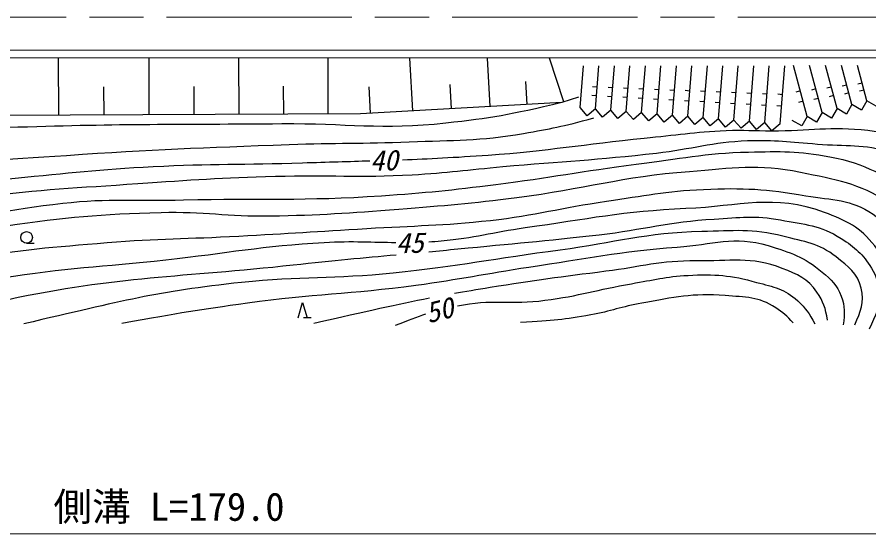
# Model space of a CAD drawing. Units: millimetres, scale not verified. Extents: x 39998 to 679975, y 19999 to 379986.
# Drawn here: x 395462 to 450660, y 244017 to 277484 of the extents above; entities that cross this region are included whole.
import ezdxf
from ezdxf.enums import TextEntityAlignment as Align

# ---------------------------------------------------------------- set-up
doc = ezdxf.new("R2010")
doc.units = ezdxf.units.MM
doc.header["$LTSCALE"] = 999.963
doc.linetypes.add('CHAIN', pattern=[18.5, 12, -1.5, 3.5, -1.5])
for name, color, linetype, lineweight in [('M-BGD', 7, 'Continuous', 25), ('M-BMK', 2, 'CHAIN', 13), ('M-STR-HTXT', 7, 'Continuous', 13)]:
    doc.layers.add(name, color=color, linetype=linetype, lineweight=lineweight)
doc.styles.add('ＭＳ ゴシック', font='')
doc.styles.get('ＭＳ ゴシック').set_extended_font_data('MS Gothic')

msp = doc.modelspace()

# ---------------------------------------------------------------- linework, layer by layer
at = {"layer": 'M-BGD'}
for p, q in [((459215.9, 275339.6), (351400.5, 275300)), ((459216, 274839.6), (351400.5, 274800)), ((398169.7, 271125.7), (398151.2, 274817.2)), ((404032.6, 271155), (404014.3, 274819.3)), ((409852.4, 271184.1), (409834.2, 274821.5)), ((415629.4, 271213), (415611.3, 274823.6)), ((421098.4, 271409.4), (420910.4, 274825.5)), ((426124.7, 271686), (425951.8, 274827.4)), ((430898.8, 271983.9), (429970.9, 274828.9)), ((446658, 271043.3), (445779.6, 274351.4)), ((447624.4, 271299.9), (446814.1, 274351.8)), ((448590.9, 271556.5), (447848.6, 274352.1)), ((449557.4, 271813.1), (448883.1, 274352.5)), ((450523.8, 272069.8), (449917.6, 274352.9)), ((431945.1, 271619), (432163.2, 274331.3)), ((432941.9, 271538.9), (433166.4, 274331.7)), ((433938.6, 271458.7), (434169.6, 274332)), ((434935.4, 271378.6), (435172.8, 274332.4)), ((435932.1, 271298.5), (436176.1, 274332.8)), ((436928.9, 271218.3), (437179.3, 274333.1)), ((437925.6, 271138.2), (438182.5, 274333.5)), ((438922.4, 271058.1), (439185.7, 274333.9)), ((439919.1, 270977.9), (440188.9, 274334.2)), ((440915.9, 270897.8), (441192.2, 274334.6)), ((441912.6, 270817.7), (442195.4, 274335)), ((442909.3, 270737.5), (443198.6, 274335.4)), ((443906.1, 270657.4), (444201.8, 274335.7)), ((444902.8, 270577.2), (445205, 274336.1)), ((428515, 271817.5), (428432.8, 273311.4)), ((401101.1, 271140.4), (401092, 272972.5)), ((406942.5, 271169.6), (406933.4, 272988.2)), ((412740.9, 271198.5), (412731.9, 273003.8)), ((418365.4, 271259), (418271.4, 272967)), ((423611.5, 271547.7), (423525.1, 273118.4)), ((433054.1, 272935.3), (432755.1, 272959.3)), ((434054.1, 272895.4), (433755.1, 272919.4)), ((435054.1, 272855.5), (434755.1, 272879.5)), ((436054.1, 272815.6), (435755.1, 272839.7)), ((437054.1, 272775.7), (436755.1, 272799.8)), ((438054.1, 272735.9), (437755, 272759.9)), ((439054, 272696), (438755, 272720)), ((446218.8, 272697.3), (445928.8, 272620.3)), ((447219.3, 272825.8), (446929.3, 272748.8)), ((448219.7, 272954.3), (447929.8, 272877.3)), ((449220.2, 273082.8), (448930.3, 273005.8)), ((450220.7, 273211.3), (449930.8, 273134.3)), ((450342, 272754.7), (450052, 272677.7)), ((431849.5, 272294), (430768.8, 271941.5)), ((433009.2, 272376.7), (432710.2, 272400.8)), ((434007.9, 272320.7), (433708.9, 272344.8)), ((435006.6, 272264.7), (434707.6, 272288.8)), ((436005.3, 272208.8), (435706.3, 272232.8)), ((437004, 272152.8), (436705, 272176.8)), ((440054, 272656.1), (439755, 272680.1)), ((441054, 272616.2), (440755, 272640.2)), ((442054, 272576.3), (441755, 272600.4)), ((443054, 272536.4), (442754.9, 272560.5)), ((444054, 272496.6), (443754.9, 272520.6)), ((445053.9, 272456.7), (444754.9, 272480.7)), ((447381.3, 272215.5), (447091.4, 272138.5)), ((448368.2, 272395.2), (448078.3, 272318.2)), ((449355.1, 272575), (449065.2, 272498)), ((430768.8, 271941.5), (417719.8, 271223.4)), ((432403.4, 271080.6), (431945.1, 271619)), ((438002.7, 272096.8), (437703.7, 272120.8)), ((439001.4, 272040.8), (438702.3, 272064.8)), ((440000.1, 271984.8), (439701, 272008.9)), ((440998.7, 271928.8), (440699.7, 271952.9)), ((441997.4, 271872.9), (441698.4, 271896.9)), ((442996.1, 271816.9), (442697.1, 271840.9)), ((443994.8, 271760.9), (443695.8, 271784.9)), ((444993.5, 271704.9), (444694.5, 271728.9)), ((446394.4, 272035.7), (446104.5, 271958.7)), ((449557.4, 271813.1), (449202.4, 271201.6)), ((450168.9, 271458.2), (449557.4, 271813.1)), ((450523.8, 272069.8), (450168.9, 271458.2)), ((451135.4, 271714.8), (450523.8, 272069.8)), ((417719.8, 271223.4), (377608.3, 271022.9)), ((432941.9, 271538.9), (432403.4, 271080.6)), ((433400.2, 271000.4), (432941.9, 271538.9)), ((433938.6, 271458.7), (433400.2, 271000.4)), ((434396.9, 270920.3), (433938.6, 271458.7)), ((434935.4, 271378.6), (434396.9, 270920.3)), ((435393.7, 270840.2), (434935.4, 271378.6)), ((435932.1, 271298.5), (435393.7, 270840.2)), ((436390.4, 270760), (435932.1, 271298.5)), ((436928.9, 271218.3), (436390.4, 270760)), ((437387.2, 270679.9), (436928.9, 271218.3)), ((437925.6, 271138.2), (437387.2, 270679.9)), ((438383.9, 270599.8), (437925.6, 271138.2)), ((438922.4, 271058.1), (438383.9, 270599.8)), ((439380.7, 270519.6), (438922.4, 271058.1)), ((446658, 271043.3), (446303, 270431.7)), ((447269.5, 270688.3), (446658, 271043.3)), ((447624.4, 271299.9), (447269.5, 270688.3)), ((448236, 270945), (447624.4, 271299.9)), ((448590.9, 271556.5), (448236, 270945)), ((449202.4, 271201.6), (448590.9, 271556.5)), ((439919.1, 270977.9), (439380.7, 270519.6)), ((440377.4, 270439.5), (439919.1, 270977.9)), ((440915.9, 270897.8), (440377.4, 270439.5)), ((441374.2, 270359.4), (440915.9, 270897.8)), ((441912.6, 270817.7), (441374.2, 270359.4)), ((442370.9, 270279.2), (441912.6, 270817.7)), ((442909.3, 270737.5), (442370.9, 270279.2)), ((443367.7, 270199.1), (442909.3, 270737.5)), ((443906.1, 270657.4), (443367.7, 270199.1)), ((444364.4, 270118.9), (443906.1, 270657.4)), ((444902.8, 270577.2), (444364.4, 270118.9)), ((446303, 270431.7), (445691.5, 270786.7)), ((396081.9, 262841.2), (396581.9, 262841.2)), ((413668.2, 257999.9), (413968.2, 258999.8)), ((413968.2, 258999.8), (414268.2, 257999.9)), ((414518.2, 257999.9), (414018.2, 257999.9))]:
    msp.add_line(p, q, dxfattribs=at)
msp.add_circle((396081.8, 263216.2), 375, dxfattribs=at)
for points, knots in [([(430768.8, 271941.5), (427322, 271134.5), (426205.6, 270938.4), (423235.9, 270606.6), (419118.4, 270146.6), (416771.8, 270597.9), (412628.8, 270562.1), (405945.1, 270504.3), (402198.6, 270563.8), (395518.2, 270345.5), (391684.3, 270220.2), (389528.2, 270210.4), (385710.8, 269832.9), (383221.9, 269586.8), (381791.7, 269498.1), (379393.6, 268788.1), (377139.6, 268120.7), (376028.4, 267320.4), (373948.1, 266225.8), (371740, 265064), (370619.1, 264205.1), (368429.3, 263009.1), (366193.2, 261787.8), (365002.6, 260937.5), (362609.5, 260062.8), (360754.2, 259384.6), (359629.1, 259204.9), (357663.7, 259006.6), (355217.5, 258759.7), (353790.9, 258762.4), (351400.5, 258913.2)], [0, 0, 0, 0, 1, 1, 1, 2, 2, 2, 3, 3, 3, 4, 4, 4, 5, 5, 5, 6, 6, 6, 7, 7, 7, 8, 8, 8, 9, 9, 9, 10, 10, 10, 10]), ([(359147.9, 257042), (360582.4, 257256.3), (361063.9, 257377.8), (362254.6, 257735.9), (364222.2, 258327.7), (365176.1, 259058.9), (367003.9, 259997.4), (369227, 261138.7), (370290.5, 262125.1), (372564.2, 263162.1), (375150.9, 264341.8), (376647.6, 264931.5), (379381.1, 265713), (382699.3, 266661.6), (384598.7, 267101.7), (388015.5, 267587.3), (392153.7, 268175.4), (394505.8, 268231.6), (398675.2, 268525.3), (404300.5, 268921.4), (407459.9, 269026.3), (413095.4, 269232), (416133.5, 269342.9), (417839.1, 269280.7), (420876.8, 269403.2), (423771.6, 269519.9), (425418.1, 269461.2), (428274, 269948.6), (430072.4, 270255.5), (430731, 270387.7), (432835.5, 270953.1)], [0, 0, 0, 0, 1, 1, 1, 2, 2, 2, 3, 3, 3, 4, 4, 4, 5, 5, 5, 6, 6, 6, 7, 7, 7, 8, 8, 8, 9, 9, 9, 10, 10, 10, 10]), ([(420436.1, 268247.1), (422119.6, 268309), (423838.1, 268393.9), (425987.5, 268547.7), (429949.1, 268831.3), (432144.3, 269250), (436096.6, 269641.9), (438169.2, 269847.3), (439325, 270044.6), (441405.7, 270136.8), (442560.3, 270188), (443208.7, 270118.2), (444364.4, 270118.9), (446795.9, 270120.4), (448172.7, 270419.2), (450589.5, 270151.2), (452805.3, 269905.5), (454138, 269731.9), (456104.9, 268682.5), (457763.9, 267797.4), (458464.2, 266916.4), (459780.4, 265573.6), (461053.6, 264274.8), (461496.9, 263311.1), (462686.8, 261935.5), (464327.4, 260038.7), (464994.8, 259448.9), (467192.3, 257361.3)], [0, 0, 0, 0, 1, 1, 1, 2, 2, 2, 3, 3, 3, 4, 4, 4, 5, 5, 5, 6, 6, 6, 7, 7, 7, 8, 8, 8, 9, 9, 9, 9]), ([(465904, 257268.7), (464574.5, 258559.2), (464197.8, 258930.7), (463028.2, 259909.4), (461940.7, 260819.4), (461160.3, 261127.4), (460152, 262124.3), (459006.3, 263257), (458745.4, 264252.3), (457525.8, 265305.1), (455628.6, 266943), (454470.2, 267937.9), (452084.5, 268706.1), (450300.6, 269280.4), (449184.3, 269089), (447316.3, 269239.2), (445554.8, 269380.9), (444563.7, 269517.4), (442797.3, 269460.6), (440468, 269385.6), (439201.1, 268917.4), (436885.5, 268654.4), (433011.7, 268214.4), (430826.1, 268123.6), (426942.7, 267778.3), (424645.7, 267574), (423364.8, 267380.7), (421062.3, 267252.5), (417606, 267060.2), (415660.7, 267253.8), (412200.5, 267154.9), (408719.3, 267055.3), (406770.8, 266929.6), (403296.9, 266683.2), (399314.6, 266400.8), (397069.5, 266336.7), (393115.2, 265786.5), (389454.7, 265277.1), (387409.9, 264889.4), (383826.3, 263985.3), (380980.7, 263267.4), (379429.5, 262684.1), (376697.9, 261611.2), (374890.5, 260901.4), (373945.8, 260338.9), (372239.5, 259411.9), (371296.5, 258899.6), (370869.6, 258431.8), (369901, 257969.5), (369063, 257569.6), (368721.8, 257452.8), (367677.2, 257129.6)], [0, 0, 0, 0, 1, 1, 1, 2, 2, 2, 3, 3, 3, 4, 4, 4, 5, 5, 5, 6, 6, 6, 7, 7, 7, 8, 8, 8, 9, 9, 9, 10, 10, 10, 11, 11, 11, 12, 12, 12, 13, 13, 13, 14, 14, 14, 15, 15, 15, 16, 16, 16, 17, 17, 17, 17]), ([(371999.1, 257261.6), (373251.3, 257959.1), (373575.3, 258143.5), (374576.5, 258724.6), (375936.8, 259514.1), (376607.8, 260122.3), (378027.1, 260800), (379592.5, 261547.4), (380475.1, 261990.4), (382142.2, 262469.7), (384901, 263262.9), (386529, 263373.6), (389353.1, 263887.9), (392888.7, 264531.9), (394852.5, 265026.8), (398423.7, 265429.5), (401465.2, 265772.6), (403197.1, 265566.5), (406257, 265642.2), (411260.1, 265766.1), (414073.5, 265575.7), (419066.7, 265913.8), (421971.7, 266110.4), (423596, 266282.8), (426484.8, 266646.2), (430044.1, 267093.9), (432016.7, 267501.7), (435576, 267948.8), (438415.4, 268305.5), (439998.3, 268676.2), (442859.2, 268743.7), (444919.3, 268792.3), (446102.8, 268829.5), (448126.1, 268438.7), (450476.5, 267984.8), (451702.5, 267219.3), (453713.6, 265920.7), (454721.4, 265269.9), (455136.5, 264674), (455831.3, 263696), (457225.1, 261734.4), (457087.3, 260295.4), (457292, 257711)], [0, 0, 0, 0, 1, 1, 1, 2, 2, 2, 3, 3, 3, 4, 4, 4, 5, 5, 5, 6, 6, 6, 7, 7, 7, 8, 8, 8, 9, 9, 9, 10, 10, 10, 11, 11, 11, 12, 12, 12, 13, 13, 13, 14, 14, 14, 14]), ([(362077.5, 256998.4), (363829.8, 257366.4), (364392.5, 257561.9), (365839, 258045.1), (369057.9, 259120.4), (370518.1, 260526.1), (373571.1, 262008.2), (375555.6, 262971.6), (376658.5, 263557.1), (378746.3, 264269.4), (381716.2, 265282.5), (383473.8, 265584.9), (386570.4, 266092.3), (389970.7, 266649.5), (391909.5, 266722.8), (395339.3, 267052.4), (398825.6, 267387.4), (400776.7, 267621.3), (404274.3, 267804.5), (408052.3, 268002.4), (410175.8, 267920.2), (413956.9, 268047.1), (415609.1, 268102.5), (417006.5, 268139.4), (418328, 268178.4)], [0, 0, 0, 0, 1, 1, 1, 2, 2, 2, 3, 3, 3, 4, 4, 4, 5, 5, 5, 6, 6, 6, 7, 7, 7, 8, 8, 8, 8]), ([(454590.9, 257681.7), (455173.9, 258439.1), (455472.3, 258885.5), (455631.2, 259789.9), (455818.2, 260854.4), (455561.5, 261533), (455082.5, 262501.8), (454338.2, 264007.2), (453360.5, 264531.6), (451957.5, 265454.4), (449976.2, 266757.6), (448535.5, 266938.4), (446213.8, 267422), (443464.7, 267994.6), (441824.8, 267682.1), (439024.8, 267468.5), (434625.5, 267133), (432231.6, 266345.7), (427855.6, 265783), (424874.8, 265399.6), (423194.3, 265267.6), (420198.5, 265029.9), (416949.6, 264772.2), (415124.9, 264641.9), (411866.3, 264589), (409101.9, 264544.2), (407555.2, 264891), (404791.6, 264812.1), (400858.5, 264699.9), (398647, 264527), (394755.4, 263946.5), (390479.8, 263308.7), (388057.6, 262962.9), (383907.9, 261751.6), (382085, 261219.6), (381110, 260757.9), (379397.8, 259936.7), (378220.6, 259372.2), (377728.9, 258761.8), (376591.6, 258120.7), (375876.9, 257717.8), (375625.9, 257581.5), (374731.3, 257145.4)], [0, 0, 0, 0, 1, 1, 1, 2, 2, 2, 3, 3, 3, 4, 4, 4, 5, 5, 5, 6, 6, 6, 7, 7, 7, 8, 8, 8, 9, 9, 9, 10, 10, 10, 11, 11, 11, 12, 12, 12, 13, 13, 13, 14, 14, 14, 14]), ([(379105.1, 257319), (381101.6, 258478), (381802.7, 258795.8), (383615.4, 259559.8), (386809.9, 260906.2), (388786.3, 261205.4), (392198.2, 261818.6), (395724.9, 262452.4), (397739, 262585.9), (401310, 262882.3), (404630.2, 263157.8), (406502.4, 263122), (409829.2, 263302.2), (413068.5, 263477.8), (414882.1, 263593.2), (418119.8, 263795.1), (421249.2, 263990.3), (423013.8, 263972.1), (426130, 264319.3), (429089.7, 264649.1), (430704.5, 265138.5), (433652.4, 265560.7), (436100.7, 265911.4), (437467.4, 266213.3), (439938.2, 266325.1), (442529.3, 266442.4), (444010.1, 266356.6), (446566, 265915.3), (448307.3, 265614.7), (449474.2, 265721.3), (450928.5, 264717.6), (452069.1, 263930.3), (452778.2, 263429.3), (453440.9, 262212.1), (453741.4, 261660.1), (453651.7, 261249.7), (453689.1, 260622.4), (453759.2, 259446.3), (453533.2, 258935.7), (453167.6, 257651.6)], [0, 0, 0, 0, 1, 1, 1, 2, 2, 2, 3, 3, 3, 4, 4, 4, 5, 5, 5, 6, 6, 6, 7, 7, 7, 8, 8, 8, 9, 9, 9, 10, 10, 10, 11, 11, 11, 12, 12, 12, 13, 13, 13, 13]), ([(451702.7, 257673.4), (452096.6, 258680.3), (452316.1, 259247.4), (452182.4, 260270.2), (452047.6, 261301.4), (451670.5, 261850.8), (451031, 262670.9), (450091.1, 263876.1), (449205.1, 264307.2), (447770.4, 264834), (444481.9, 266041.6), (442304.8, 265232.5), (438804.9, 265079.3), (434713.3, 264900), (432449.5, 264403.6), (428394.4, 263829.5), (426262.8, 263527.7), (425094.2, 263164.4), (422950.1, 262971), (422668.5, 262945.6), (422398.5, 262925.7), (422138, 262910.2)], [0, 0, 0, 0, 1, 1, 1, 2, 2, 2, 3, 3, 3, 4, 4, 4, 5, 5, 5, 6, 6, 6, 7, 7, 7, 7]), ([(422153.8, 262291.9), (422742.4, 262347), (423362.9, 262406.1), (424030.2, 262471.6), (427602.2, 262822.2), (429607.2, 262981.1), (433173, 263389.8), (436090.5, 263724.2), (437690.5, 264240.2), (440622.5, 264402.7), (442300, 264495.7), (443274.1, 264667.7), (444923.5, 264347.8), (446501.2, 264041.7), (447509.3, 264021.3), (448860, 263150.3), (449761.9, 262568.6), (450262.5, 262142.7), (450822.2, 261227), (451156.8, 260679.4), (451242.7, 260296.2), (451309.4, 259657.9), (451409.7, 258696.5), (451099, 258202.3), (450663.6, 257268.9)], [0, 0, 0, 0, 1, 1, 1, 2, 2, 2, 3, 3, 3, 4, 4, 4, 5, 5, 5, 6, 6, 6, 7, 7, 7, 8, 8, 8, 8]), ([(449749.6, 257560.5), (450124.5, 258414.2), (450364.8, 259013.6), (450156.4, 259928.8), (449931.3, 260916.9), (449333.2, 261328.7), (448537.1, 261955.8), (447402.9, 262849.2), (446486.9, 262926.8), (445089, 263288), (443093.8, 263803.5), (441882.3, 263636.6), (439822, 263592.9), (436208.9, 263516.3), (434229.8, 262873.3), (430647.8, 262394.2), (426421, 261829), (424072.8, 261354.3), (419832, 260905.8), (416011.1, 260501.8), (413834.4, 260709.1), (410014.1, 260299.7), (404432.1, 259701.6), (402459.4, 259141.6), (395893.7, 257618.9)], [0, 0, 0, 0, 1, 1, 1, 2, 2, 2, 3, 3, 3, 4, 4, 4, 5, 5, 5, 6, 6, 6, 7, 7, 7, 8, 8, 8, 8]), ([(402241.3, 257666.4), (406132.4, 258364.9), (407195.1, 258535.5), (410387.1, 258980.1), (414634.7, 259571.7), (417057.6, 259544.5), (421306.6, 260125.6), (424177.2, 260518.2), (425766.4, 260864.3), (428631.6, 261294.4), (432377.3, 261856.8), (434464.7, 262309.3), (438242.2, 262586.3), (440533.2, 262754.3), (441922.8, 263348.4), (444122.4, 262686.1), (445580.3, 262247.1), (446465, 261959.1), (447622.2, 260969.5), (448214.6, 260462.9), (448599, 260142), (448867.8, 259410.3), (449118.8, 258726.9), (449081.5, 258312.6), (448991.2, 257550.6)], [0, 0, 0, 0, 1, 1, 1, 2, 2, 2, 3, 3, 3, 4, 4, 4, 5, 5, 5, 6, 6, 6, 7, 7, 7, 8, 8, 8, 8]), ([(420001, 262866.9), (418542.5, 262885.9), (417201.1, 262975.2), (415366.1, 262872.4), (411342.9, 262647.2), (409116.8, 262188.5), (405111.5, 261747.2), (400955.7, 261289.3), (398599.1, 261242.1), (394472.5, 260570.3), (391685.1, 260116.6), (390124.1, 259783.6), (387427.7, 258944.2), (385772.2, 258428.8), (385186.6, 258235.1), (383240, 257471.9)], [0, 0, 0, 0, 1, 1, 1, 2, 2, 2, 3, 3, 3, 4, 4, 4, 5, 5, 5, 5]), ([(387343.5, 257344.4), (390850.9, 258351), (391921, 258559), (394887.1, 259198.7), (401992.2, 260731.1), (406135.9, 260639.1), (413360.1, 261440.2), (416003.2, 261733.2), (417912, 261905.1), (420020.7, 262096.3)], [0, 0, 0, 0, 1, 1, 1, 2, 2, 2, 3, 3, 3, 3]), ([(447983.7, 257852.6), (447840.8, 258645), (447714.8, 259047), (447288.9, 259681.5), (446697.9, 260561.8), (446033.8, 260825.2), (445046, 261210.2), (443008.2, 262004.4), (441654.4, 261666.1), (439467.5, 261692), (437167.9, 261719.2), (435899.8, 261307.9), (433618.1, 261020.8), (430682.3, 260651.4), (429037.5, 260438.9), (426116.6, 259966.4), (425247.6, 259825.9), (424491.1, 259698.4), (423796.6, 259575.5)], [0, 0, 0, 0, 1, 1, 1, 2, 2, 2, 3, 3, 3, 4, 4, 4, 5, 5, 5, 6, 6, 6, 6]), ([(423999.9, 258784.3), (426168.9, 259247.4), (427468.3, 258858.8), (429669, 259143.2), (431882.1, 259429.2), (433080, 259844.1), (435279.7, 260219.7), (436703, 260462.8), (437495.1, 260681.2), (438937, 260757.4), (440680.1, 260849.6), (441702, 260777.3), (443383.1, 260307.6), (444479.9, 260001.1), (445216.7, 259895.9), (446041.8, 259111), (446569.3, 258609.2), (446788.1, 258311.5), (447152.4, 257614.2)], [0, 0, 0, 0, 1, 1, 1, 2, 2, 2, 3, 3, 3, 4, 4, 4, 5, 5, 5, 6, 6, 6, 6]), ([(445739.5, 257677.5), (445329.3, 258159.2), (445098.5, 258328), (444618.2, 258654.9), (443531.2, 259394.7), (442656.5, 259335.7), (441346.3, 259446.7), (439235.1, 259625.5), (438030.4, 259329.3), (435943.7, 258962.2), (434638.9, 258732.6), (433942.7, 258434.6), (432639.5, 258195.7), (430881.3, 257873.5), (430232.8, 257855.1), (428088.9, 257710.7)], [0, 0, 0, 0, 1, 1, 1, 2, 2, 2, 3, 3, 3, 4, 4, 4, 5, 5, 5, 5])]:
    msp.add_open_spline(points, degree=3, knots=knots, dxfattribs=at)
for points in [[(422191.1, 259278.5), (420087.1, 258871.2), (418220.1, 258435.8), (414687.2, 257647.3)], [(419975, 257529.3), (420816.3, 257863.7), (421401.8, 258085.4), (421956, 258262.9)]]:
    msp.add_open_spline(points, degree=3, dxfattribs=at)
at = {"layer": 'M-BMK'}
msp.add_line((491152.1, 277484), (352000.5, 277484), dxfattribs=at)
at = {"layer": 'M-STR-HTXT'}
msp.add_line((351400.5, 244016.7), (459216, 244016.7), dxfattribs=at)

# ---------------------------------------------------------------- texts
at = {"layer": 'M-BGD', "style": 'ＭＳ ゴシック', "oblique": 15}
for s, rotation, p in [('40', 1.859, (419227.5, 268205.8)), ('45', 1.465, (420901.3, 262864.5)), ('50', 14.412, (422821.4, 258511.2))]:
    msp.add_text(s, height=1320, rotation=rotation, dxfattribs=at).set_placement(p, align=Align.MIDDLE_CENTER)
at = {"layer": 'M-STR-HTXT', "style": 'ＭＳ ゴシック'}
msp.add_text('側溝 L=179.0', height=1833, dxfattribs=at).set_placement((405308.2, 244316.6), align=Align.BOTTOM_CENTER)

doc.saveas('drawing.dxf')
